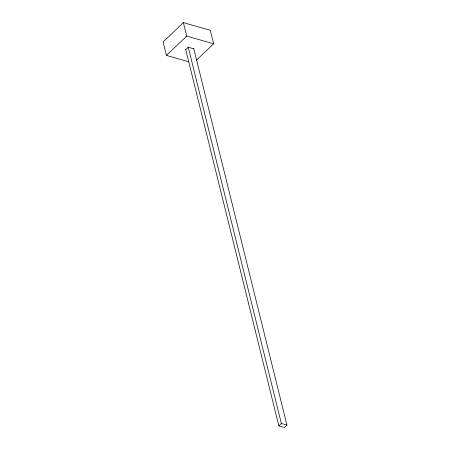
<?xml version="1.0" encoding="UTF-8"?>
<svg xmlns="http://www.w3.org/2000/svg" width="450" height="450" viewBox="0 0 450 450"><rect width="100%" height="100%" fill="white"/><g stroke="black" fill="none" stroke-linecap="round" stroke-linejoin="round"><path stroke-width="0.67" d="M196.369 60.199L213.621 43.774L210.268 30.246L196.391 26.387A11.419 6.609 46.4 0 0 193.607 25.588L191.751 25.059A10.659 6.171 46.4 0 0 188.972 24.261L183.364 22.5L180.607 25.335A10.288 5.979 -74 0 0 178.509 27.332L166.607 38.661A11.43 6.643 -74 0 0 164.509 40.657L163.063 41.805L166.427 55.406L188.618 61.751M166.427 55.406L186.727 36.084L213.621 43.774M185.726 49.663L188.257 47.25L193.826 48.842M185.608 49.179L278.843 425.908L281.374 423.501L286.937 425.093L193.703 48.364M286.937 425.093L284.406 427.5L278.843 425.908M183.364 22.5L186.727 36.084M188.139 46.772L281.374 423.501"/></g></svg>
